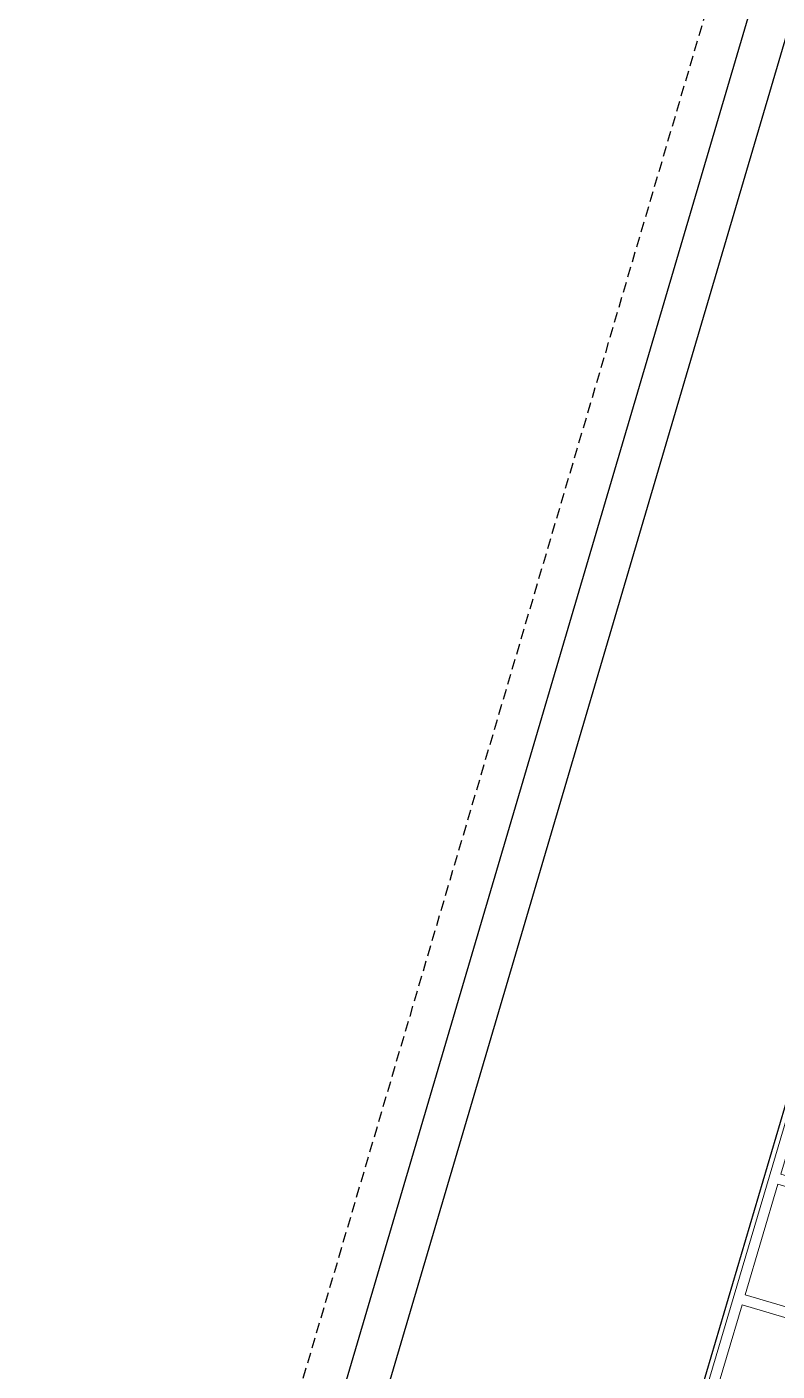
# Model space of a CAD drawing. Header units: millimetres. Extents: x 62878 to 70819, y -67946 to -61850.
# Drawn here: x 68026.7 to 68062.5, y -65276.5 to -65212.4 of the extents above; entities that cross this region are included whole.
import ezdxf

# ---------------------------------------------------------------- set-up
doc = ezdxf.new("R2010")
doc.units = ezdxf.units.MM
doc.linetypes.add('DASHED', pattern=[0.75, 0.5, -0.25])
doc.layers.add('-Hotec Tefriş', color=7, linetype='Continuous')
doc.layers.add('ÇATI K', color=254, linetype='Continuous')
doc.layers.add('Dog_dos_yeni', color=63, linetype='Continuous', lineweight=5)
doc.layers.add('DOGRAMA', color=171, linetype='Continuous', lineweight=0)

# ---------------------------------------------------------------- blocks, each defined once
blk = doc.blocks.new('DCT.130-70')
for p, q in [((-130, 0), (0, 0)), ((-130, -2), (0, -2))]:
    blk.add_line(p, q)
at = {"linetype": 'DASHED'}
blk.add_line((-128, -4), (-2, -4), dxfattribs=at)

msp = doc.modelspace()

# ---------------------------------------------------------------- linework, layer by layer
msp.add_lwpolyline([(68896.02066502631, -63031.43519410248), (69030.25944186504, -63071.18378898385), (69185.2789618937, -62547.65255934227), (68892.99857577804, -62461.10726346668, 1.044367817173394), (68063.1984222013, -62298.72991434322, 0.2043746373996395), (63106.96025407397, -62494.78258919505, 0.3539527355379972), (62932.93996584662, -62997.825353625), (63753.18486962488, -65779.59786478638), (64154.95366467919, -67142.15251756221), (65336.72250243354, -66792.62198400985), (65336.69978150922, -66829.11190277508), (65270.53542169294, -66829.0707046726, 0.6267890062731037), (65270.19918370779, -67369.07059999109), (65531.84452784718, -67369.23351688065, 0.9262424964682344), (66130.08755876668, -67369.60602071379), (66391.73290290477, -67369.76893760463, 0.6267427171847498), (66392.06914089088, -66829.76904228561), (66326.14716633759, -66829.72799510749), (66326.16988726193, -66793.2380763422), (67506.155742504, -67144.12829054108), (68467.02457055586, -63899.0863823687), (68625.20366853199, -63946.03714330423), (68896.02440533682, -63031.42256234252)], format="xyb")
at = {"layer": 'Dog_dos_yeni'}
msp.add_lwpolyline([(68058.874492598, -65278.26171078347), (68063.84022777254, -65261.49145216365), (68064.31965197553, -65261.63341143107), (68062.68995958543, -65267.13720128113), (68071.79901944188, -65269.83442736224), (68071.65706017445, -65270.3138515652), (68062.54800031806, -65267.61662548409), (68060.98644837638, -65272.89029171679), (68070.09550823277, -65275.58751779785), (68069.95354896534, -65276.06694200082), (68060.84448910896, -65273.36971591973), (68059.35391680099, -65278.40367005089), (68058.874492598, -65278.26171078347)], close=True, dxfattribs=at)
at = {"layer": 'DOGRAMA', "lineweight": -2}
msp.add_lwpolyline([(66522.14423307081, -66852.65293908927), (67506.15571104952, -67144.12828122707), (68892.83019807414, -62461.05740621478)], dxfattribs=at)
at = {"layer": 'ÇATI K', "color": 0}
msp.add_line((68179.98973633468, -64815.76201169736), (67997.11296323838, -65436.17020463319), dxfattribs=at)

# ---------------------------------------------------------------- block references
at = {"layer": '-Hotec Tefriş', "rotation": 253.5761452700908}
msp.add_blockref('DCT.130-70', (68027.19298971171, -65334.12392203666), dxfattribs=at)

doc.saveas('drawing.dxf')
